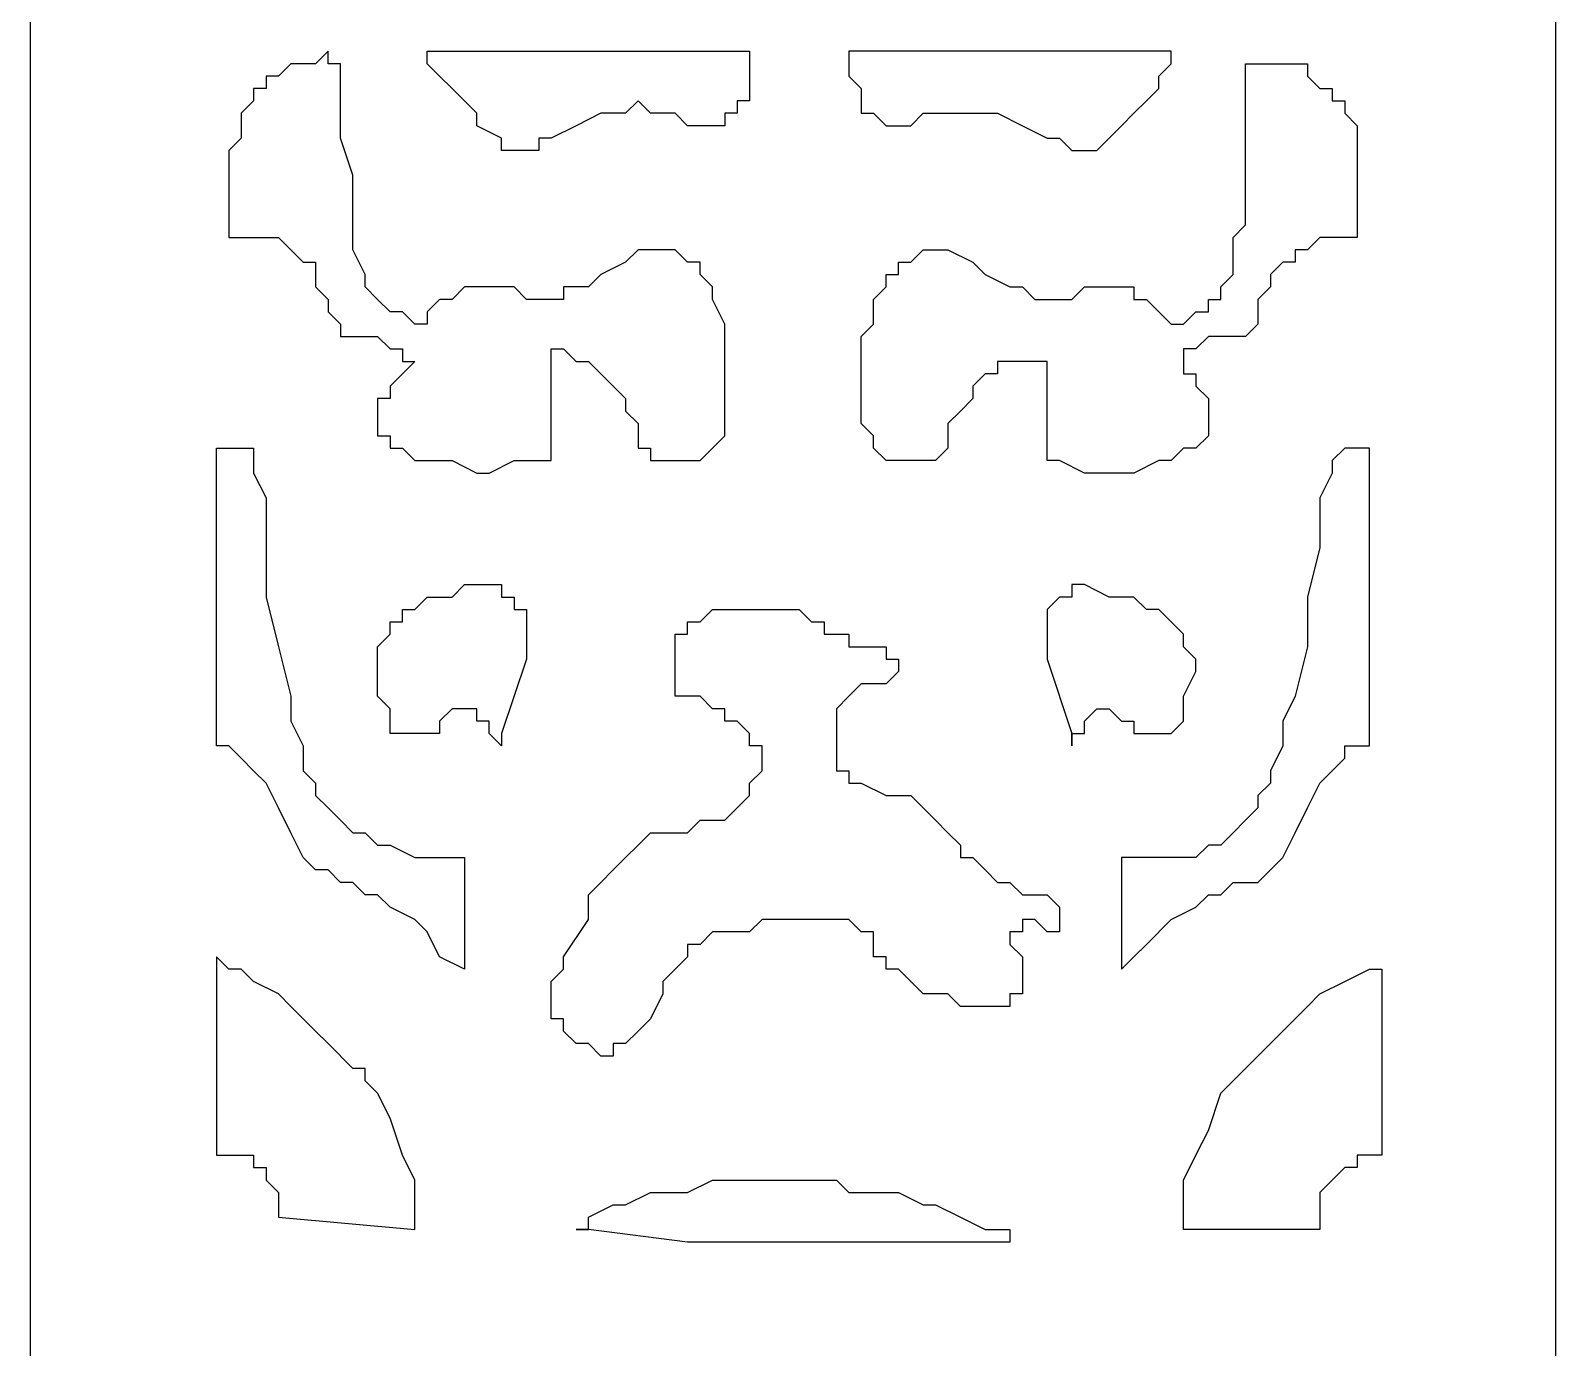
# Model space of a CAD drawing. Extents: x -66030 to 95157, y -13132 to 45879.
# Drawn here: x 15720 to 16200.4, y 33245.8 to 33660.5 of the extents above; entities that cross this region are included whole.
import ezdxf

# ---------------------------------------------------------------- set-up
doc = ezdxf.new("R2010")
doc.units = 0
doc.header["$LTSCALE"] = 100
doc.header["$MEASUREMENT"] = 0
doc.layers.add('3', color=11, linetype='CONTINUOUS')

msp = doc.modelspace()

# ---------------------------------------------------------------- linework, layer by layer
at = {"layer": '3'}
for points in [[(15719.99, 34591.39), (16200.43, 34591.39), (16200.43, 32345.46), (15719.99, 32345.46), (15719.99, 34591.39)], [(15719.99, 34591.39), (16200.43, 34591.39), (16200.43, 32345.46), (15719.99, 32345.46), (15719.99, 34591.39)], [(15817.64, 33650.05), (15817.64, 33650.05), (15817.64, 33650.05), (15817.64, 33650.05), (15817.64, 33650.05), (15813.74, 33650.05), (15813.74, 33653.96), (15809.83, 33650.05), (15805.93, 33650.05), (15802.02, 33650.05), (15798.11, 33646.14), (15794.21, 33646.14), (15794.21, 33642.24), (15790.3, 33642.24), (15790.3, 33638.33), (15786.4, 33634.43), (15786.4, 33630.52), (15786.4, 33626.61), (15782.49, 33622.71), (15782.49, 33618.8), (15782.49, 33614.9), (15782.49, 33610.99), (15782.49, 33607.09), (15782.49, 33603.18), (15782.49, 33595.37), (15790.3, 33595.37), (15794.21, 33595.37), (15798.11, 33595.37), (15802.02, 33591.46), (15805.93, 33587.56), (15809.83, 33587.56), (15809.83, 33583.65), (15809.83, 33579.74), (15813.74, 33575.84), (15813.74, 33571.93), (15817.64, 33568.03), (15817.64, 33568.03), (15817.64, 33564.12), (15821.55, 33564.12), (15825.46, 33564.12), (15829.36, 33564.12), (15833.27, 33560.21), (15837.17, 33560.21), (15837.17, 33560.21), (15837.17, 33556.31), (15841.08, 33556.31), (15841.08, 33556.31), (15837.17, 33552.4), (15837.17, 33552.4), (15833.27, 33548.5), (15833.27, 33544.59), (15829.36, 33544.59), (15829.36, 33540.68), (15829.36, 33540.68), (15829.36, 33536.78), (15829.36, 33536.78), (15829.36, 33536.78), (15829.36, 33532.87), (15833.27, 33532.87), (15833.27, 33528.97), (15837.17, 33528.97), (15841.08, 33525.06), (15848.89, 33525.06), (15852.8, 33525.06), (15860.61, 33521.15), (15864.52, 33521.15), (15872.33, 33525.06), (15876.23, 33525.06), (15884.05, 33525.06), (15884.05, 33556.31), (15884.05, 33560.21), (15884.05, 33560.21), (15887.95, 33560.21), (15891.86, 33556.31), (15895.76, 33556.31), (15895.76, 33556.31), (15899.67, 33552.4), (15899.67, 33552.4), (15903.57, 33548.5), (15907.48, 33544.59), (15907.48, 33540.68), (15911.39, 33536.78), (15911.39, 33528.97), (15915.29, 33528.97), (15915.29, 33528.97), (15915.29, 33525.06), (15919.2, 33525.06), (15923.1, 33525.06), (15927.01, 33525.06), (15930.92, 33525.06), (15934.82, 33528.97), (15934.82, 33528.97), (15934.82, 33528.97), (15938.73, 33532.87), (15938.73, 33536.78), (15938.73, 33540.68), (15938.73, 33548.5), (15938.73, 33552.4), (15938.73, 33560.21), (15938.73, 33564.12), (15938.73, 33568.03), (15934.82, 33575.84), (15934.82, 33579.74), (15930.92, 33583.65), (15930.92, 33583.65), (15930.92, 33587.56), (15927.01, 33587.56), (15923.1, 33591.46), (15919.2, 33591.46), (15919.2, 33591.46), (15915.29, 33591.46), (15915.29, 33591.46), (15911.39, 33591.46), (15907.48, 33587.56), (15899.67, 33583.65), (15895.76, 33579.74), (15887.95, 33579.74), (15887.95, 33575.84), (15884.05, 33575.84), (15880.14, 33575.84), (15876.23, 33575.84), (15876.23, 33575.84), (15872.33, 33579.74), (15872.33, 33579.74), (15864.52, 33579.74), (15864.52, 33579.74), (15860.61, 33579.74), (15856.7, 33579.74), (15856.7, 33579.74), (15852.8, 33575.84), (15848.89, 33575.84), (15844.99, 33571.93), (15844.99, 33568.03), (15841.08, 33568.03), (15837.17, 33571.93), (15837.17, 33571.93), (15833.27, 33571.93), (15833.27, 33571.93), (15829.36, 33575.84), (15829.36, 33575.84), (15825.46, 33579.74), (15825.46, 33583.65), (15821.55, 33591.46), (15821.55, 33595.37), (15821.55, 33603.18), (15821.55, 33607.09), (15821.55, 33614.9), (15817.64, 33626.61), (15817.64, 33638.33), (15817.64, 33650.05)], [(15817.64, 33650.05), (15817.64, 33650.05), (15817.64, 33650.05), (15817.64, 33650.05), (15817.64, 33650.05), (15813.74, 33650.05), (15813.74, 33653.96), (15809.83, 33650.05), (15805.93, 33650.05), (15802.02, 33650.05), (15798.11, 33646.14), (15794.21, 33646.14), (15794.21, 33642.24), (15790.3, 33642.24), (15790.3, 33638.33), (15786.4, 33634.43), (15786.4, 33630.52), (15786.4, 33626.61), (15782.49, 33622.71), (15782.49, 33618.8), (15782.49, 33614.9), (15782.49, 33610.99), (15782.49, 33607.09), (15782.49, 33603.18), (15782.49, 33595.37), (15790.3, 33595.37), (15794.21, 33595.37), (15798.11, 33595.37), (15802.02, 33591.46), (15805.93, 33587.56), (15809.83, 33587.56), (15809.83, 33583.65), (15809.83, 33579.74), (15813.74, 33575.84), (15813.74, 33571.93), (15817.64, 33568.03), (15817.64, 33568.03), (15817.64, 33564.12), (15821.55, 33564.12), (15825.46, 33564.12), (15829.36, 33564.12), (15833.27, 33560.21), (15837.17, 33560.21), (15837.17, 33560.21), (15837.17, 33556.31), (15841.08, 33556.31), (15841.08, 33556.31), (15837.17, 33552.4), (15837.17, 33552.4), (15833.27, 33548.5), (15833.27, 33544.59), (15829.36, 33544.59), (15829.36, 33540.68), (15829.36, 33540.68), (15829.36, 33536.78), (15829.36, 33536.78), (15829.36, 33536.78), (15829.36, 33532.87), (15833.27, 33532.87), (15833.27, 33528.97), (15837.17, 33528.97), (15841.08, 33525.06), (15848.89, 33525.06), (15852.8, 33525.06), (15860.61, 33521.15), (15864.52, 33521.15), (15872.33, 33525.06), (15876.23, 33525.06), (15884.05, 33525.06), (15884.05, 33556.31), (15884.05, 33560.21), (15884.05, 33560.21), (15887.95, 33560.21), (15891.86, 33556.31), (15895.76, 33556.31), (15895.76, 33556.31), (15899.67, 33552.4), (15899.67, 33552.4), (15903.57, 33548.5), (15907.48, 33544.59), (15907.48, 33540.68), (15911.39, 33536.78), (15911.39, 33528.97), (15915.29, 33528.97), (15915.29, 33528.97), (15915.29, 33525.06), (15919.2, 33525.06), (15923.1, 33525.06), (15927.01, 33525.06), (15930.92, 33525.06), (15934.82, 33528.97), (15934.82, 33528.97), (15934.82, 33528.97), (15938.73, 33532.87), (15938.73, 33536.78), (15938.73, 33540.68), (15938.73, 33548.5), (15938.73, 33552.4), (15938.73, 33560.21), (15938.73, 33564.12), (15938.73, 33568.03), (15934.82, 33575.84), (15934.82, 33579.74), (15930.92, 33583.65), (15930.92, 33583.65), (15930.92, 33587.56), (15927.01, 33587.56), (15923.1, 33591.46), (15919.2, 33591.46), (15919.2, 33591.46), (15915.29, 33591.46), (15915.29, 33591.46), (15911.39, 33591.46), (15907.48, 33587.56), (15899.67, 33583.65), (15895.76, 33579.74), (15887.95, 33579.74), (15887.95, 33575.84), (15884.05, 33575.84), (15880.14, 33575.84), (15876.23, 33575.84), (15876.23, 33575.84), (15872.33, 33579.74), (15872.33, 33579.74), (15864.52, 33579.74), (15864.52, 33579.74), (15860.61, 33579.74), (15856.7, 33579.74), (15856.7, 33579.74), (15852.8, 33575.84), (15848.89, 33575.84), (15844.99, 33571.93), (15844.99, 33568.03), (15841.08, 33568.03), (15837.17, 33571.93), (15837.17, 33571.93), (15833.27, 33571.93), (15833.27, 33571.93), (15829.36, 33575.84), (15829.36, 33575.84), (15825.46, 33579.74), (15825.46, 33583.65), (15821.55, 33591.46), (15821.55, 33595.37), (15821.55, 33603.18), (15821.55, 33607.09), (15821.55, 33614.9), (15817.64, 33626.61), (15817.64, 33638.33), (15817.64, 33650.05)], [(15946.54, 33653.96), (15946.54, 33653.96), (15946.54, 33653.96), (15946.54, 33653.96), (15946.54, 33650.05), (15946.54, 33646.14), (15946.54, 33642.24), (15946.54, 33638.33), (15942.63, 33638.33), (15942.63, 33634.43), (15938.73, 33634.43), (15938.73, 33630.52), (15934.82, 33630.52), (15930.92, 33630.52), (15927.01, 33630.52), (15923.1, 33634.43), (15919.2, 33634.43), (15915.29, 33634.43), (15911.39, 33638.33), (15907.48, 33634.43), (15903.57, 33634.43), (15899.67, 33634.43), (15891.86, 33630.52), (15884.05, 33626.61), (15880.14, 33626.61), (15880.14, 33622.71), (15876.23, 33622.71), (15872.33, 33622.71), (15868.42, 33622.71), (15868.42, 33626.61), (15868.42, 33626.61), (15860.61, 33630.52), (15860.61, 33634.43), (15856.7, 33638.33), (15852.8, 33642.24), (15848.89, 33646.14), (15844.99, 33650.05), (15844.99, 33653.96), (15946.54, 33653.96)], [(15946.54, 33653.96), (15946.54, 33653.96), (15946.54, 33653.96), (15946.54, 33653.96), (15946.54, 33650.05), (15946.54, 33646.14), (15946.54, 33642.24), (15946.54, 33638.33), (15942.63, 33638.33), (15942.63, 33634.43), (15938.73, 33634.43), (15938.73, 33630.52), (15934.82, 33630.52), (15930.92, 33630.52), (15927.01, 33630.52), (15923.1, 33634.43), (15919.2, 33634.43), (15915.29, 33634.43), (15911.39, 33638.33), (15907.48, 33634.43), (15903.57, 33634.43), (15899.67, 33634.43), (15891.86, 33630.52), (15884.05, 33626.61), (15880.14, 33626.61), (15880.14, 33622.71), (15876.23, 33622.71), (15872.33, 33622.71), (15868.42, 33622.71), (15868.42, 33626.61), (15868.42, 33626.61), (15860.61, 33630.52), (15860.61, 33634.43), (15856.7, 33638.33), (15852.8, 33642.24), (15848.89, 33646.14), (15844.99, 33650.05), (15844.99, 33653.96), (15946.54, 33653.96)], [(15981.69, 33653.96), (15981.69, 33653.96), (15981.69, 33653.96), (15977.79, 33653.96), (15977.79, 33650.05), (15977.79, 33646.14), (15981.69, 33642.24), (15981.69, 33638.33), (15981.69, 33638.33), (15981.69, 33634.43), (15985.6, 33634.43), (15989.51, 33630.52), (15989.51, 33630.52), (15993.41, 33630.52), (15997.32, 33630.52), (16001.22, 33634.43), (16005.13, 33634.43), (16009.04, 33634.43), (16012.94, 33634.43), (16016.85, 33634.43), (16020.75, 33634.43), (16024.66, 33634.43), (16032.47, 33630.52), (16040.28, 33626.61), (16044.19, 33626.61), (16048.1, 33622.71), (16052, 33622.71), (16052, 33622.71), (16055.91, 33622.71), (16055.91, 33622.71), (16059.81, 33626.61), (16063.72, 33630.52), (16067.63, 33634.43), (16071.53, 33638.33), (16075.44, 33642.24), (16075.44, 33646.14), (16079.34, 33650.05), (16079.34, 33653.96), (15981.69, 33653.96)], [(15981.69, 33653.96), (15981.69, 33653.96), (15981.69, 33653.96), (15977.79, 33653.96), (15977.79, 33650.05), (15977.79, 33646.14), (15981.69, 33642.24), (15981.69, 33638.33), (15981.69, 33638.33), (15981.69, 33634.43), (15985.6, 33634.43), (15989.51, 33630.52), (15989.51, 33630.52), (15993.41, 33630.52), (15997.32, 33630.52), (16001.22, 33634.43), (16005.13, 33634.43), (16009.04, 33634.43), (16012.94, 33634.43), (16016.85, 33634.43), (16020.75, 33634.43), (16024.66, 33634.43), (16032.47, 33630.52), (16040.28, 33626.61), (16044.19, 33626.61), (16048.1, 33622.71), (16052, 33622.71), (16052, 33622.71), (16055.91, 33622.71), (16055.91, 33622.71), (16059.81, 33626.61), (16063.72, 33630.52), (16067.63, 33634.43), (16071.53, 33638.33), (16075.44, 33642.24), (16075.44, 33646.14), (16079.34, 33650.05), (16079.34, 33653.96), (15981.69, 33653.96)], [(16102.78, 33646.14), (16102.78, 33650.05), (16102.78, 33650.05), (16102.78, 33650.05), (16106.69, 33650.05), (16106.69, 33650.05), (16110.59, 33650.05), (16114.5, 33650.05), (16118.4, 33650.05), (16122.31, 33650.05), (16122.31, 33646.14), (16126.22, 33642.24), (16130.12, 33642.24), (16130.12, 33638.33), (16134.03, 33638.33), (16134.03, 33634.43), (16137.93, 33630.52), (16137.93, 33626.61), (16137.93, 33622.71), (16137.93, 33618.8), (16137.93, 33614.9), (16137.93, 33610.99), (16137.93, 33607.09), (16137.93, 33599.27), (16137.93, 33595.37), (16134.03, 33595.37), (16126.22, 33595.37), (16122.31, 33591.46), (16118.4, 33591.46), (16118.4, 33587.56), (16114.5, 33587.56), (16110.59, 33583.65), (16110.59, 33579.74), (16106.69, 33575.84), (16106.69, 33568.03), (16106.69, 33568.03), (16102.78, 33564.12), (16102.78, 33564.12), (16098.87, 33564.12), (16094.97, 33564.12), (16091.06, 33564.12), (16087.16, 33560.21), (16087.16, 33560.21), (16083.25, 33560.21), (16083.25, 33556.31), (16083.25, 33556.31), (16083.25, 33556.31), (16083.25, 33552.4), (16087.16, 33552.4), (16087.16, 33548.5), (16091.06, 33544.59), (16091.06, 33544.59), (16091.06, 33540.68), (16091.06, 33536.78), (16091.06, 33536.78), (16091.06, 33536.78), (16091.06, 33532.87), (16091.06, 33532.87), (16091.06, 33532.87), (16087.16, 33528.97), (16083.25, 33528.97), (16079.34, 33525.06), (16075.44, 33525.06), (16067.63, 33521.15), (16063.72, 33521.15), (16055.91, 33521.15), (16052, 33521.15), (16044.19, 33525.06), (16040.28, 33525.06), (16040.28, 33556.31), (16040.28, 33556.31), (16036.38, 33556.31), (16032.47, 33556.31), (16028.57, 33556.31), (16028.57, 33556.31), (16024.66, 33556.31), (16024.66, 33552.4), (16020.75, 33552.4), (16016.85, 33548.5), (16016.85, 33544.59), (16012.94, 33540.68), (16009.04, 33536.78), (16009.04, 33528.97), (16009.04, 33528.97), (16009.04, 33528.97), (16005.13, 33525.06), (16001.22, 33525.06), (15997.32, 33525.06), (15993.41, 33525.06), (15989.51, 33525.06), (15989.51, 33525.06), (15985.6, 33528.97), (15985.6, 33528.97), (15985.6, 33528.97), (15985.6, 33532.87), (15981.69, 33536.78), (15981.69, 33540.68), (15981.69, 33548.5), (15981.69, 33552.4), (15981.69, 33560.21), (15981.69, 33564.12), (15985.6, 33568.03), (15985.6, 33575.84), (15989.51, 33579.74), (15989.51, 33583.65), (15993.41, 33583.65), (15993.41, 33587.56), (15993.41, 33587.56), (15997.32, 33587.56), (16001.22, 33591.46), (16005.13, 33591.46), (16005.13, 33591.46), (16009.04, 33591.46), (16009.04, 33591.46), (16016.85, 33587.56), (16020.75, 33583.65), (16028.57, 33579.74), (16032.47, 33579.74), (16036.38, 33575.84), (16040.28, 33575.84), (16040.28, 33575.84), (16044.19, 33575.84), (16044.19, 33575.84), (16048.1, 33575.84), (16052, 33579.74), (16055.91, 33579.74), (16059.81, 33579.74), (16059.81, 33579.74), (16063.72, 33579.74), (16067.63, 33579.74), (16067.63, 33575.84), (16071.53, 33575.84), (16075.44, 33571.93), (16079.34, 33568.03), (16083.25, 33568.03), (16083.25, 33568.03), (16087.16, 33571.93), (16087.16, 33571.93), (16091.06, 33571.93), (16091.06, 33575.84), (16094.97, 33575.84), (16094.97, 33579.74), (16098.87, 33583.65), (16098.87, 33587.56), (16098.87, 33595.37), (16102.78, 33599.27), (16102.78, 33607.09), (16102.78, 33614.9), (16102.78, 33626.61), (16102.78, 33638.33), (16102.78, 33646.14)], [(16102.78, 33646.14), (16102.78, 33650.05), (16102.78, 33650.05), (16102.78, 33650.05), (16106.69, 33650.05), (16106.69, 33650.05), (16110.59, 33650.05), (16114.5, 33650.05), (16118.4, 33650.05), (16122.31, 33650.05), (16122.31, 33646.14), (16126.22, 33642.24), (16130.12, 33642.24), (16130.12, 33638.33), (16134.03, 33638.33), (16134.03, 33634.43), (16137.93, 33630.52), (16137.93, 33626.61), (16137.93, 33622.71), (16137.93, 33618.8), (16137.93, 33614.9), (16137.93, 33610.99), (16137.93, 33607.09), (16137.93, 33599.27), (16137.93, 33595.37), (16134.03, 33595.37), (16126.22, 33595.37), (16122.31, 33591.46), (16118.4, 33591.46), (16118.4, 33587.56), (16114.5, 33587.56), (16110.59, 33583.65), (16110.59, 33579.74), (16106.69, 33575.84), (16106.69, 33568.03), (16106.69, 33568.03), (16102.78, 33564.12), (16102.78, 33564.12), (16098.87, 33564.12), (16094.97, 33564.12), (16091.06, 33564.12), (16087.16, 33560.21), (16087.16, 33560.21), (16083.25, 33560.21), (16083.25, 33556.31), (16083.25, 33556.31), (16083.25, 33556.31), (16083.25, 33552.4), (16087.16, 33552.4), (16087.16, 33548.5), (16091.06, 33544.59), (16091.06, 33544.59), (16091.06, 33540.68), (16091.06, 33536.78), (16091.06, 33536.78), (16091.06, 33536.78), (16091.06, 33532.87), (16091.06, 33532.87), (16091.06, 33532.87), (16087.16, 33528.97), (16083.25, 33528.97), (16079.34, 33525.06), (16075.44, 33525.06), (16067.63, 33521.15), (16063.72, 33521.15), (16055.91, 33521.15), (16052, 33521.15), (16044.19, 33525.06), (16040.28, 33525.06), (16040.28, 33556.31), (16040.28, 33556.31), (16036.38, 33556.31), (16032.47, 33556.31), (16028.57, 33556.31), (16028.57, 33556.31), (16024.66, 33556.31), (16024.66, 33552.4), (16020.75, 33552.4), (16016.85, 33548.5), (16016.85, 33544.59), (16012.94, 33540.68), (16009.04, 33536.78), (16009.04, 33528.97), (16009.04, 33528.97), (16009.04, 33528.97), (16005.13, 33525.06), (16001.22, 33525.06), (15997.32, 33525.06), (15993.41, 33525.06), (15989.51, 33525.06), (15989.51, 33525.06), (15985.6, 33528.97), (15985.6, 33528.97), (15985.6, 33528.97), (15985.6, 33532.87), (15981.69, 33536.78), (15981.69, 33540.68), (15981.69, 33548.5), (15981.69, 33552.4), (15981.69, 33560.21), (15981.69, 33564.12), (15985.6, 33568.03), (15985.6, 33575.84), (15989.51, 33579.74), (15989.51, 33583.65), (15993.41, 33583.65), (15993.41, 33587.56), (15993.41, 33587.56), (15997.32, 33587.56), (16001.22, 33591.46), (16005.13, 33591.46), (16005.13, 33591.46), (16009.04, 33591.46), (16009.04, 33591.46), (16016.85, 33587.56), (16020.75, 33583.65), (16028.57, 33579.74), (16032.47, 33579.74), (16036.38, 33575.84), (16040.28, 33575.84), (16040.28, 33575.84), (16044.19, 33575.84), (16044.19, 33575.84), (16048.1, 33575.84), (16052, 33579.74), (16055.91, 33579.74), (16059.81, 33579.74), (16059.81, 33579.74), (16063.72, 33579.74), (16067.63, 33579.74), (16067.63, 33575.84), (16071.53, 33575.84), (16075.44, 33571.93), (16079.34, 33568.03), (16083.25, 33568.03), (16083.25, 33568.03), (16087.16, 33571.93), (16087.16, 33571.93), (16091.06, 33571.93), (16091.06, 33575.84), (16094.97, 33575.84), (16094.97, 33579.74), (16098.87, 33583.65), (16098.87, 33587.56), (16098.87, 33595.37), (16102.78, 33599.27), (16102.78, 33607.09), (16102.78, 33614.9), (16102.78, 33626.61), (16102.78, 33638.33), (16102.78, 33646.14)], [(15790.3, 33525.06), (15790.3, 33521.15), (15794.21, 33513.34), (15794.21, 33497.72), (15794.21, 33482.09), (15798.11, 33466.47), (15802.02, 33450.85), (15802.02, 33443.03), (15805.93, 33435.22), (15805.93, 33427.41), (15809.83, 33423.5), (15809.83, 33419.6), (15813.74, 33415.69), (15813.74, 33415.69), (15817.64, 33411.79), (15821.55, 33407.88), (15821.55, 33407.88), (15825.46, 33407.88), (15829.36, 33403.97), (15833.27, 33403.97), (15841.08, 33400.07), (15848.89, 33400.07), (15856.7, 33400.07), (15856.7, 33364.92), (15848.89, 33368.82), (15844.99, 33376.63), (15841.08, 33380.54), (15833.27, 33384.44), (15829.36, 33388.35), (15825.46, 33388.35), (15821.55, 33392.26), (15817.64, 33392.26), (15813.74, 33396.16), (15809.83, 33396.16), (15805.93, 33400.07), (15802.02, 33407.88), (15798.11, 33415.69), (15794.21, 33423.5), (15790.3, 33427.41), (15786.4, 33431.32), (15786.4, 33431.32), (15782.49, 33435.22), (15782.49, 33435.22), (15778.58, 33435.22), (15778.58, 33528.97), (15778.58, 33528.97), (15778.58, 33528.97), (15782.49, 33528.97), (15782.49, 33528.97), (15786.4, 33528.97), (15790.3, 33528.97), (15790.3, 33525.06)], [(15790.3, 33525.06), (15790.3, 33521.15), (15794.21, 33513.34), (15794.21, 33497.72), (15794.21, 33482.09), (15798.11, 33466.47), (15802.02, 33450.85), (15802.02, 33443.03), (15805.93, 33435.22), (15805.93, 33427.41), (15809.83, 33423.5), (15809.83, 33419.6), (15813.74, 33415.69), (15813.74, 33415.69), (15817.64, 33411.79), (15821.55, 33407.88), (15821.55, 33407.88), (15825.46, 33407.88), (15829.36, 33403.97), (15833.27, 33403.97), (15841.08, 33400.07), (15848.89, 33400.07), (15856.7, 33400.07), (15856.7, 33364.92), (15848.89, 33368.82), (15844.99, 33376.63), (15841.08, 33380.54), (15833.27, 33384.44), (15829.36, 33388.35), (15825.46, 33388.35), (15821.55, 33392.26), (15817.64, 33392.26), (15813.74, 33396.16), (15809.83, 33396.16), (15805.93, 33400.07), (15802.02, 33407.88), (15798.11, 33415.69), (15794.21, 33423.5), (15790.3, 33427.41), (15786.4, 33431.32), (15786.4, 33431.32), (15782.49, 33435.22), (15782.49, 33435.22), (15778.58, 33435.22), (15778.58, 33528.97), (15778.58, 33528.97), (15778.58, 33528.97), (15782.49, 33528.97), (15782.49, 33528.97), (15786.4, 33528.97), (15790.3, 33528.97), (15790.3, 33525.06)], [(16130.12, 33525.06), (16130.12, 33521.15), (16126.22, 33513.34), (16126.22, 33497.72), (16122.31, 33482.09), (16122.31, 33466.47), (16118.4, 33450.85), (16114.5, 33443.03), (16114.5, 33435.22), (16110.59, 33427.41), (16110.59, 33423.5), (16106.69, 33419.6), (16106.69, 33415.69), (16102.78, 33411.79), (16102.78, 33411.79), (16098.87, 33407.88), (16098.87, 33407.88), (16094.97, 33403.97), (16091.06, 33403.97), (16087.16, 33400.07), (16079.34, 33400.07), (16071.53, 33400.07), (16063.72, 33400.07), (16063.72, 33364.92), (16067.63, 33368.82), (16071.53, 33372.73), (16079.34, 33380.54), (16087.16, 33384.44), (16091.06, 33388.35), (16094.97, 33388.35), (16098.87, 33392.26), (16102.78, 33392.26), (16106.69, 33392.26), (16110.59, 33396.16), (16114.5, 33400.07), (16118.4, 33407.88), (16122.31, 33415.69), (16126.22, 33423.5), (16130.12, 33427.41), (16130.12, 33427.41), (16134.03, 33431.32), (16134.03, 33435.22), (16137.93, 33435.22), (16141.84, 33435.22), (16141.84, 33528.97), (16141.84, 33528.97), (16141.84, 33528.97), (16137.93, 33528.97), (16134.03, 33528.97), (16134.03, 33528.97), (16130.12, 33525.06), (16130.12, 33525.06)], [(16130.12, 33525.06), (16130.12, 33521.15), (16126.22, 33513.34), (16126.22, 33497.72), (16122.31, 33482.09), (16122.31, 33466.47), (16118.4, 33450.85), (16114.5, 33443.03), (16114.5, 33435.22), (16110.59, 33427.41), (16110.59, 33423.5), (16106.69, 33419.6), (16106.69, 33415.69), (16102.78, 33411.79), (16102.78, 33411.79), (16098.87, 33407.88), (16098.87, 33407.88), (16094.97, 33403.97), (16091.06, 33403.97), (16087.16, 33400.07), (16079.34, 33400.07), (16071.53, 33400.07), (16063.72, 33400.07), (16063.72, 33364.92), (16067.63, 33368.82), (16071.53, 33372.73), (16079.34, 33380.54), (16087.16, 33384.44), (16091.06, 33388.35), (16094.97, 33388.35), (16098.87, 33392.26), (16102.78, 33392.26), (16106.69, 33392.26), (16110.59, 33396.16), (16114.5, 33400.07), (16118.4, 33407.88), (16122.31, 33415.69), (16126.22, 33423.5), (16130.12, 33427.41), (16130.12, 33427.41), (16134.03, 33431.32), (16134.03, 33435.22), (16137.93, 33435.22), (16141.84, 33435.22), (16141.84, 33528.97), (16141.84, 33528.97), (16141.84, 33528.97), (16137.93, 33528.97), (16134.03, 33528.97), (16134.03, 33528.97), (16130.12, 33525.06), (16130.12, 33525.06)], [(15833.27, 33443.03), (15833.27, 33446.94), (15829.36, 33450.85), (15829.36, 33458.66), (15829.36, 33458.66), (15829.36, 33462.56), (15829.36, 33466.47), (15833.27, 33470.38), (15833.27, 33474.28), (15837.17, 33474.28), (15837.17, 33478.19), (15841.08, 33478.19), (15844.99, 33482.09), (15852.8, 33482.09), (15856.7, 33486), (15864.52, 33486), (15864.52, 33486), (15868.42, 33486), (15868.42, 33482.09), (15872.33, 33482.09), (15872.33, 33482.09), (15872.33, 33478.19), (15876.23, 33478.19), (15876.23, 33474.28), (15876.23, 33474.28), (15876.23, 33470.38), (15876.23, 33466.47), (15876.23, 33462.56), (15868.42, 33439.13), (15868.42, 33435.22), (15868.42, 33435.22), (15868.42, 33435.22), (15868.42, 33435.22), (15864.52, 33439.13), (15864.52, 33443.03), (15864.52, 33443.03), (15860.61, 33443.03), (15860.61, 33446.94), (15856.7, 33446.94), (15856.7, 33446.94), (15852.8, 33446.94), (15848.89, 33443.03), (15848.89, 33443.03), (15848.89, 33439.13), (15844.99, 33439.13), (15844.99, 33439.13), (15844.99, 33439.13), (15841.08, 33439.13), (15841.08, 33439.13), (15837.17, 33439.13), (15837.17, 33439.13), (15833.27, 33439.13), (15833.27, 33443.03)], [(15833.27, 33443.03), (15833.27, 33446.94), (15829.36, 33450.85), (15829.36, 33458.66), (15829.36, 33458.66), (15829.36, 33462.56), (15829.36, 33466.47), (15833.27, 33470.38), (15833.27, 33474.28), (15837.17, 33474.28), (15837.17, 33478.19), (15841.08, 33478.19), (15844.99, 33482.09), (15852.8, 33482.09), (15856.7, 33486), (15864.52, 33486), (15864.52, 33486), (15868.42, 33486), (15868.42, 33482.09), (15872.33, 33482.09), (15872.33, 33482.09), (15872.33, 33478.19), (15876.23, 33478.19), (15876.23, 33474.28), (15876.23, 33474.28), (15876.23, 33470.38), (15876.23, 33466.47), (15876.23, 33462.56), (15868.42, 33439.13), (15868.42, 33435.22), (15868.42, 33435.22), (15868.42, 33435.22), (15868.42, 33435.22), (15864.52, 33439.13), (15864.52, 33443.03), (15864.52, 33443.03), (15860.61, 33443.03), (15860.61, 33446.94), (15856.7, 33446.94), (15856.7, 33446.94), (15852.8, 33446.94), (15848.89, 33443.03), (15848.89, 33443.03), (15848.89, 33439.13), (15844.99, 33439.13), (15844.99, 33439.13), (15844.99, 33439.13), (15841.08, 33439.13), (15841.08, 33439.13), (15837.17, 33439.13), (15837.17, 33439.13), (15833.27, 33439.13), (15833.27, 33443.03)], [(16083.25, 33443.03), (16083.25, 33446.94), (16083.25, 33450.85), (16087.16, 33458.66), (16087.16, 33458.66), (16087.16, 33462.56), (16083.25, 33466.47), (16083.25, 33470.38), (16083.25, 33470.38), (16079.34, 33474.28), (16075.44, 33478.19), (16071.53, 33478.19), (16067.63, 33482.09), (16063.72, 33482.09), (16059.81, 33482.09), (16052, 33486), (16048.1, 33486), (16048.1, 33482.09), (16044.19, 33482.09), (16044.19, 33482.09), (16044.19, 33482.09), (16040.28, 33478.19), (16040.28, 33478.19), (16040.28, 33474.28), (16040.28, 33474.28), (16040.28, 33470.38), (16040.28, 33466.47), (16040.28, 33462.56), (16048.1, 33439.13), (16048.1, 33435.22), (16048.1, 33435.22), (16048.1, 33435.22), (16048.1, 33435.22), (16048.1, 33439.13), (16052, 33439.13), (16052, 33443.03), (16052, 33443.03), (16055.91, 33446.94), (16059.81, 33446.94), (16059.81, 33446.94), (16063.72, 33443.03), (16063.72, 33443.03), (16067.63, 33443.03), (16067.63, 33439.13), (16067.63, 33439.13), (16067.63, 33439.13), (16071.53, 33439.13), (16071.53, 33439.13), (16075.44, 33439.13), (16079.34, 33439.13), (16079.34, 33439.13), (16079.34, 33439.13), (16083.25, 33443.03)], [(16083.25, 33443.03), (16083.25, 33446.94), (16083.25, 33450.85), (16087.16, 33458.66), (16087.16, 33458.66), (16087.16, 33462.56), (16083.25, 33466.47), (16083.25, 33470.38), (16083.25, 33470.38), (16079.34, 33474.28), (16075.44, 33478.19), (16071.53, 33478.19), (16067.63, 33482.09), (16063.72, 33482.09), (16059.81, 33482.09), (16052, 33486), (16048.1, 33486), (16048.1, 33482.09), (16044.19, 33482.09), (16044.19, 33482.09), (16044.19, 33482.09), (16040.28, 33478.19), (16040.28, 33478.19), (16040.28, 33474.28), (16040.28, 33474.28), (16040.28, 33470.38), (16040.28, 33466.47), (16040.28, 33462.56), (16048.1, 33439.13), (16048.1, 33435.22), (16048.1, 33435.22), (16048.1, 33435.22), (16048.1, 33435.22), (16048.1, 33439.13), (16052, 33439.13), (16052, 33443.03), (16052, 33443.03), (16055.91, 33446.94), (16059.81, 33446.94), (16059.81, 33446.94), (16063.72, 33443.03), (16063.72, 33443.03), (16067.63, 33443.03), (16067.63, 33439.13), (16067.63, 33439.13), (16067.63, 33439.13), (16071.53, 33439.13), (16071.53, 33439.13), (16075.44, 33439.13), (16079.34, 33439.13), (16079.34, 33439.13), (16079.34, 33439.13), (16083.25, 33443.03)], [(15899.67, 33337.57), (15895.76, 33341.48), (15891.86, 33341.48), (15891.86, 33341.48), (15887.95, 33345.39), (15887.95, 33345.39), (15887.95, 33349.29), (15884.05, 33349.29), (15884.05, 33353.2), (15884.05, 33353.2), (15884.05, 33357.1), (15884.05, 33361.01), (15884.05, 33361.01), (15887.95, 33364.92), (15887.95, 33368.82), (15895.76, 33380.54), (15895.76, 33388.35), (15899.67, 33392.26), (15903.57, 33396.16), (15907.48, 33400.07), (15911.39, 33403.97), (15915.29, 33407.88), (15923.1, 33407.88), (15927.01, 33407.88), (15930.92, 33411.79), (15934.82, 33411.79), (15938.73, 33411.79), (15938.73, 33411.79), (15942.63, 33415.69), (15942.63, 33415.69), (15946.54, 33419.6), (15946.54, 33423.5), (15950.45, 33427.41), (15950.45, 33427.41), (15950.45, 33431.32), (15950.45, 33435.22), (15946.54, 33435.22), (15946.54, 33439.13), (15946.54, 33439.13), (15942.63, 33443.03), (15942.63, 33443.03), (15938.73, 33443.03), (15938.73, 33446.94), (15934.82, 33446.94), (15930.92, 33450.85), (15923.1, 33450.85), (15923.1, 33450.85), (15923.1, 33454.75), (15923.1, 33458.66), (15923.1, 33462.56), (15923.1, 33462.56), (15923.1, 33466.47), (15923.1, 33470.38), (15927.01, 33470.38), (15927.01, 33474.28), (15930.92, 33474.28), (15934.82, 33478.19), (15938.73, 33478.19), (15942.63, 33478.19), (15950.45, 33478.19), (15954.35, 33478.19), (15958.26, 33478.19), (15962.16, 33478.19), (15966.07, 33474.28), (15969.98, 33474.28), (15969.98, 33474.28), (15969.98, 33470.38), (15973.88, 33470.38), (15977.79, 33470.38), (15977.79, 33466.47), (15981.69, 33466.47), (15985.6, 33466.47), (15989.51, 33466.47), (15989.51, 33462.56), (15993.41, 33462.56), (15993.41, 33462.56), (15993.41, 33458.66), (15993.41, 33458.66), (15989.51, 33454.75), (15985.6, 33454.75), (15981.69, 33454.75), (15977.79, 33450.85), (15977.79, 33450.85), (15973.88, 33446.94), (15973.88, 33446.94), (15973.88, 33439.13), (15973.88, 33435.22), (15973.88, 33435.22), (15973.88, 33431.32), (15973.88, 33427.41), (15977.79, 33427.41), (15977.79, 33423.5), (15977.79, 33423.5), (15981.69, 33423.5), (15989.51, 33419.6), (15997.32, 33419.6), (16001.22, 33415.69), (16005.13, 33411.79), (16009.04, 33407.88), (16012.94, 33403.97), (16012.94, 33400.07), (16016.85, 33400.07), (16020.75, 33396.16), (16024.66, 33392.26), (16028.57, 33392.26), (16032.47, 33388.35), (16036.38, 33388.35), (16040.28, 33388.35), (16044.19, 33384.44), (16044.19, 33384.44), (16044.19, 33384.44), (16044.19, 33380.54), (16044.19, 33380.54), (16044.19, 33376.63), (16044.19, 33376.63), (16044.19, 33376.63), (16040.28, 33376.63), (16040.28, 33376.63), (16036.38, 33380.54), (16032.47, 33380.54), (16032.47, 33380.54), (16032.47, 33376.63), (16028.57, 33376.63), (16028.57, 33376.63), (16028.57, 33376.63), (16028.57, 33372.73), (16032.47, 33368.82), (16032.47, 33364.92), (16032.47, 33361.01), (16032.47, 33357.1), (16028.57, 33357.1), (16028.57, 33353.2), (16028.57, 33353.2), (16028.57, 33353.2), (16024.66, 33353.2), (16024.66, 33353.2), (16020.75, 33353.2), (16016.85, 33353.2), (16012.94, 33353.2), (16009.04, 33357.1), (16001.22, 33357.1), (15997.32, 33361.01), (15993.41, 33364.92), (15989.51, 33364.92), (15989.51, 33368.82), (15985.6, 33368.82), (15985.6, 33372.73), (15985.6, 33376.63), (15981.69, 33376.63), (15981.69, 33376.63), (15981.69, 33376.63), (15977.79, 33380.54), (15973.88, 33380.54), (15969.98, 33380.54), (15966.07, 33380.54), (15958.26, 33380.54), (15954.35, 33380.54), (15950.45, 33380.54), (15946.54, 33376.63), (15942.63, 33376.63), (15934.82, 33376.63), (15930.92, 33372.73), (15930.92, 33372.73), (15927.01, 33372.73), (15927.01, 33368.82), (15927.01, 33368.82), (15919.2, 33361.01), (15919.2, 33357.1), (15915.29, 33349.29), (15911.39, 33345.39), (15907.48, 33341.48), (15907.48, 33341.48), (15903.57, 33341.48), (15903.57, 33337.57), (15899.67, 33337.57), (15899.67, 33337.57)], [(15899.67, 33337.57), (15895.76, 33341.48), (15891.86, 33341.48), (15891.86, 33341.48), (15887.95, 33345.39), (15887.95, 33345.39), (15887.95, 33349.29), (15884.05, 33349.29), (15884.05, 33353.2), (15884.05, 33353.2), (15884.05, 33357.1), (15884.05, 33361.01), (15884.05, 33361.01), (15887.95, 33364.92), (15887.95, 33368.82), (15895.76, 33380.54), (15895.76, 33388.35), (15899.67, 33392.26), (15903.57, 33396.16), (15907.48, 33400.07), (15911.39, 33403.97), (15915.29, 33407.88), (15923.1, 33407.88), (15927.01, 33407.88), (15930.92, 33411.79), (15934.82, 33411.79), (15938.73, 33411.79), (15938.73, 33411.79), (15942.63, 33415.69), (15942.63, 33415.69), (15946.54, 33419.6), (15946.54, 33423.5), (15950.45, 33427.41), (15950.45, 33427.41), (15950.45, 33431.32), (15950.45, 33435.22), (15946.54, 33435.22), (15946.54, 33439.13), (15946.54, 33439.13), (15942.63, 33443.03), (15942.63, 33443.03), (15938.73, 33443.03), (15938.73, 33446.94), (15934.82, 33446.94), (15930.92, 33450.85), (15923.1, 33450.85), (15923.1, 33450.85), (15923.1, 33454.75), (15923.1, 33458.66), (15923.1, 33462.56), (15923.1, 33462.56), (15923.1, 33466.47), (15923.1, 33470.38), (15927.01, 33470.38), (15927.01, 33474.28), (15930.92, 33474.28), (15934.82, 33478.19), (15938.73, 33478.19), (15942.63, 33478.19), (15950.45, 33478.19), (15954.35, 33478.19), (15958.26, 33478.19), (15962.16, 33478.19), (15966.07, 33474.28), (15969.98, 33474.28), (15969.98, 33474.28), (15969.98, 33470.38), (15973.88, 33470.38), (15977.79, 33470.38), (15977.79, 33466.47), (15981.69, 33466.47), (15985.6, 33466.47), (15989.51, 33466.47), (15989.51, 33462.56), (15993.41, 33462.56), (15993.41, 33462.56), (15993.41, 33458.66), (15993.41, 33458.66), (15989.51, 33454.75), (15985.6, 33454.75), (15981.69, 33454.75), (15977.79, 33450.85), (15977.79, 33450.85), (15973.88, 33446.94), (15973.88, 33446.94), (15973.88, 33439.13), (15973.88, 33435.22), (15973.88, 33435.22), (15973.88, 33431.32), (15973.88, 33427.41), (15977.79, 33427.41), (15977.79, 33423.5), (15977.79, 33423.5), (15981.69, 33423.5), (15989.51, 33419.6), (15997.32, 33419.6), (16001.22, 33415.69), (16005.13, 33411.79), (16009.04, 33407.88), (16012.94, 33403.97), (16012.94, 33400.07), (16016.85, 33400.07), (16020.75, 33396.16), (16024.66, 33392.26), (16028.57, 33392.26), (16032.47, 33388.35), (16036.38, 33388.35), (16040.28, 33388.35), (16044.19, 33384.44), (16044.19, 33384.44), (16044.19, 33384.44), (16044.19, 33380.54), (16044.19, 33380.54), (16044.19, 33376.63), (16044.19, 33376.63), (16044.19, 33376.63), (16040.28, 33376.63), (16040.28, 33376.63), (16036.38, 33380.54), (16032.47, 33380.54), (16032.47, 33380.54), (16032.47, 33376.63), (16028.57, 33376.63), (16028.57, 33376.63), (16028.57, 33376.63), (16028.57, 33372.73), (16032.47, 33368.82), (16032.47, 33364.92), (16032.47, 33361.01), (16032.47, 33357.1), (16028.57, 33357.1), (16028.57, 33353.2), (16028.57, 33353.2), (16028.57, 33353.2), (16024.66, 33353.2), (16024.66, 33353.2), (16020.75, 33353.2), (16016.85, 33353.2), (16012.94, 33353.2), (16009.04, 33357.1), (16001.22, 33357.1), (15997.32, 33361.01), (15993.41, 33364.92), (15989.51, 33364.92), (15989.51, 33368.82), (15985.6, 33368.82), (15985.6, 33372.73), (15985.6, 33376.63), (15981.69, 33376.63), (15981.69, 33376.63), (15981.69, 33376.63), (15977.79, 33380.54), (15973.88, 33380.54), (15969.98, 33380.54), (15966.07, 33380.54), (15958.26, 33380.54), (15954.35, 33380.54), (15950.45, 33380.54), (15946.54, 33376.63), (15942.63, 33376.63), (15934.82, 33376.63), (15930.92, 33372.73), (15930.92, 33372.73), (15927.01, 33372.73), (15927.01, 33368.82), (15927.01, 33368.82), (15919.2, 33361.01), (15919.2, 33357.1), (15915.29, 33349.29), (15911.39, 33345.39), (15907.48, 33341.48), (15907.48, 33341.48), (15903.57, 33341.48), (15903.57, 33337.57), (15899.67, 33337.57), (15899.67, 33337.57)], [(15778.58, 33368.82), (15778.58, 33306.33), (15782.49, 33306.33), (15786.4, 33306.33), (15790.3, 33306.33), (15790.3, 33302.42), (15790.3, 33302.42), (15794.21, 33302.42), (15794.21, 33298.51), (15798.11, 33294.61), (15798.11, 33294.61), (15798.11, 33290.7), (15798.11, 33286.8), (15841.08, 33282.89), (15841.08, 33282.89), (15841.08, 33286.8), (15841.08, 33286.8), (15841.08, 33290.7), (15841.08, 33298.51), (15837.17, 33306.33), (15833.27, 33318.04), (15829.36, 33325.86), (15825.46, 33329.76), (15825.46, 33333.67), (15821.55, 33333.67), (15813.74, 33341.48), (15809.83, 33345.39), (15802.02, 33353.2), (15798.11, 33357.1), (15790.3, 33361.01), (15786.4, 33364.92), (15782.49, 33364.92), (15778.58, 33368.82)], [(15778.58, 33368.82), (15778.58, 33306.33), (15782.49, 33306.33), (15786.4, 33306.33), (15790.3, 33306.33), (15790.3, 33302.42), (15790.3, 33302.42), (15794.21, 33302.42), (15794.21, 33298.51), (15798.11, 33294.61), (15798.11, 33294.61), (15798.11, 33290.7), (15798.11, 33286.8), (15841.08, 33282.89), (15841.08, 33282.89), (15841.08, 33286.8), (15841.08, 33286.8), (15841.08, 33290.7), (15841.08, 33298.51), (15837.17, 33306.33), (15833.27, 33318.04), (15829.36, 33325.86), (15825.46, 33329.76), (15825.46, 33333.67), (15821.55, 33333.67), (15813.74, 33341.48), (15809.83, 33345.39), (15802.02, 33353.2), (15798.11, 33357.1), (15790.3, 33361.01), (15786.4, 33364.92), (15782.49, 33364.92), (15778.58, 33368.82)], [(16145.74, 33364.92), (16145.74, 33306.33), (16141.84, 33306.33), (16137.93, 33306.33), (16137.93, 33302.42), (16134.03, 33302.42), (16134.03, 33302.42), (16130.12, 33298.51), (16130.12, 33298.51), (16126.22, 33294.61), (16126.22, 33290.7), (16126.22, 33286.8), (16126.22, 33282.89), (16083.25, 33282.89), (16083.25, 33282.89), (16083.25, 33282.89), (16083.25, 33286.8), (16083.25, 33290.7), (16083.25, 33298.51), (16087.16, 33306.33), (16091.06, 33314.14), (16094.97, 33325.86), (16098.87, 33329.76), (16102.78, 33333.67), (16102.78, 33333.67), (16110.59, 33341.48), (16114.5, 33345.39), (16122.31, 33353.2), (16126.22, 33357.1), (16134.03, 33361.01), (16141.84, 33364.92), (16141.84, 33364.92), (16145.74, 33364.92)], [(16145.74, 33364.92), (16145.74, 33306.33), (16141.84, 33306.33), (16137.93, 33306.33), (16137.93, 33302.42), (16134.03, 33302.42), (16134.03, 33302.42), (16130.12, 33298.51), (16130.12, 33298.51), (16126.22, 33294.61), (16126.22, 33290.7), (16126.22, 33286.8), (16126.22, 33282.89), (16083.25, 33282.89), (16083.25, 33282.89), (16083.25, 33282.89), (16083.25, 33286.8), (16083.25, 33290.7), (16083.25, 33298.51), (16087.16, 33306.33), (16091.06, 33314.14), (16094.97, 33325.86), (16098.87, 33329.76), (16102.78, 33333.67), (16102.78, 33333.67), (16110.59, 33341.48), (16114.5, 33345.39), (16122.31, 33353.2), (16126.22, 33357.1), (16134.03, 33361.01), (16141.84, 33364.92), (16141.84, 33364.92), (16145.74, 33364.92)], [(15895.76, 33282.89), (15891.86, 33282.89), (15891.86, 33282.89), (15891.86, 33282.89), (15891.86, 33282.89), (15891.86, 33282.89), (15895.76, 33282.89), (15895.76, 33286.8), (15903.57, 33290.7), (15907.48, 33290.7), (15915.29, 33294.61), (15927.01, 33294.61), (15934.82, 33298.51), (15946.54, 33298.51), (15958.26, 33298.51), (15973.88, 33298.51), (15977.79, 33294.61), (15985.6, 33294.61), (15993.41, 33294.61), (16001.22, 33290.7), (16005.13, 33290.7), (16012.94, 33286.8), (16020.75, 33282.89), (16028.57, 33282.89), (16028.57, 33282.89), (16028.57, 33278.98), (16028.57, 33278.98), (16020.75, 33278.98), (16016.85, 33278.98), (15997.32, 33278.98), (15973.88, 33278.98), (15927.01, 33278.98), (15895.76, 33282.89)], [(15895.76, 33282.89), (15891.86, 33282.89), (15891.86, 33282.89), (15891.86, 33282.89), (15891.86, 33282.89), (15891.86, 33282.89), (15895.76, 33282.89), (15895.76, 33286.8), (15903.57, 33290.7), (15907.48, 33290.7), (15915.29, 33294.61), (15927.01, 33294.61), (15934.82, 33298.51), (15946.54, 33298.51), (15958.26, 33298.51), (15973.88, 33298.51), (15977.79, 33294.61), (15985.6, 33294.61), (15993.41, 33294.61), (16001.22, 33290.7), (16005.13, 33290.7), (16012.94, 33286.8), (16020.75, 33282.89), (16028.57, 33282.89), (16028.57, 33282.89), (16028.57, 33278.98), (16028.57, 33278.98), (16020.75, 33278.98), (16016.85, 33278.98), (15997.32, 33278.98), (15973.88, 33278.98), (15927.01, 33278.98), (15895.76, 33282.89)]]:
    msp.add_lwpolyline(points, close=True, dxfattribs=at)

doc.saveas('drawing.dxf')
